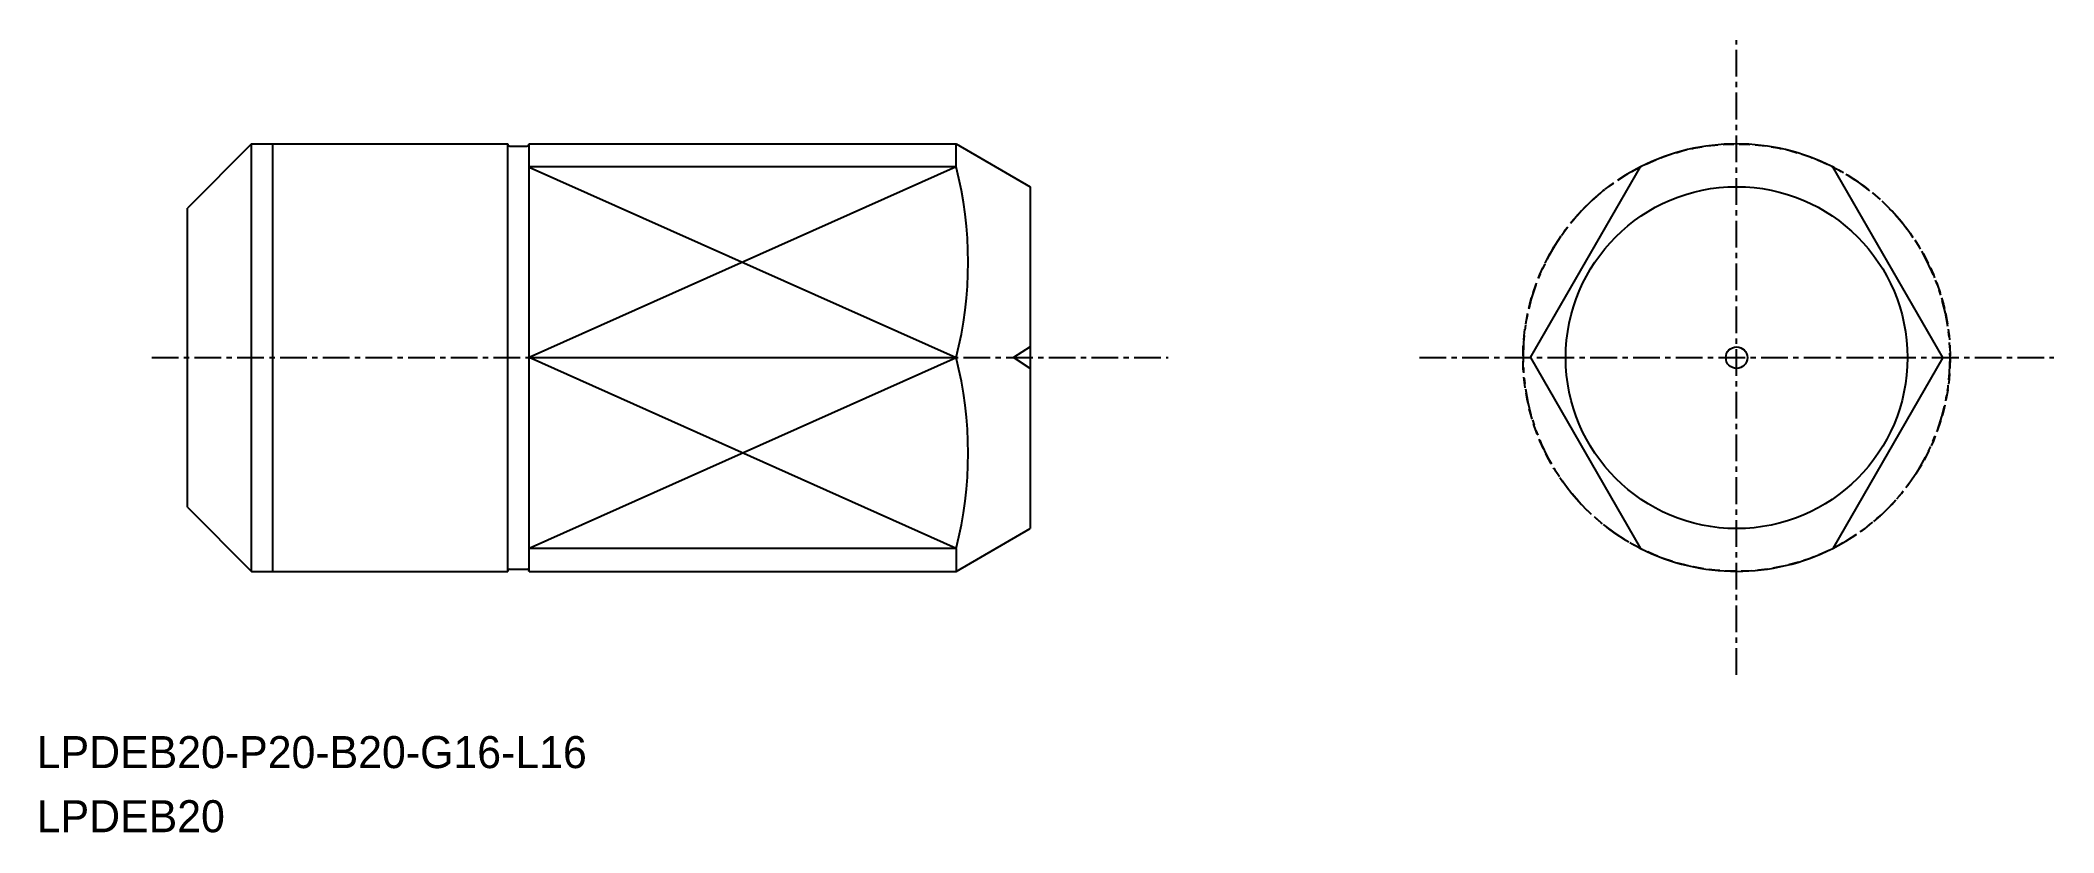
# Model space of a CAD drawing. Extents: x -1900.4 to -1806.1, y -856.4 to -819.3.
import ezdxf

# ---------------------------------------------------------------- set-up
doc = ezdxf.new("R2010")
doc.units = 0
for name, pattern in [('CENTER', [2, 1.25, -0.25, 0.25, -0.25]), ('DASHED', [0.75, 0.5, -0.25]), ('PHANTOM', [2.5, 1.25, -0.25, 0.25, -0.25, 0.25, -0.25])]:
    doc.linetypes.add(name, pattern=pattern)
doc.layers.get('0').update_dxf_attribs({"linetype": 'CONTINUOUS'})
doc.layers.add('CENTER', color=1, linetype='CENTER')

msp = doc.modelspace()

# ---------------------------------------------------------------- linework, layer by layer
for p, q in [((-1890.52, -824.178), (-1893.52, -827.178)), ((-1890.52, -844.178), (-1890.52, -824.178)), ((-1890.52, -824.178), (-1878.52, -824.178)), ((-1889.52, -844.178), (-1889.52, -824.178)), ((-1878.52, -844.178), (-1878.52, -824.178)), ((-1878.42, -824.278), (-1877.62, -824.278)), ((-1877.52, -824.178), (-1877.52, -824.178)), ((-1877.52, -824.178), (-1857.52, -824.178)), ((-1877.52, -844.178), (-1877.52, -824.178)), ((-1857.52, -825.248), (-1857.52, -824.178)), ((-1857.52, -824.178), (-1854.056, -826.178)), ((-1857.52, -825.248), (-1877.52, -825.248)), ((-1854.056, -826.178), (-1854.056, -842.178)), ((-1893.52, -841.178), (-1893.52, -827.178)), ((-1893.52, -841.178), (-1890.52, -844.178)), ((-1857.52, -844.178), (-1854.056, -842.178)), ((-1857.52, -843.109), (-1877.52, -843.109)), ((-1857.52, -843.109), (-1857.52, -844.178)), ((-1890.52, -844.178), (-1878.52, -844.178)), ((-1878.42, -844.078), (-1877.62, -844.078)), ((-1877.52, -844.178), (-1877.52, -844.178)), ((-1877.52, -844.178), (-1857.52, -844.178))]:
    msp.add_line(p, q)
at = {"color": 3, "linetype": 'CONTINUOUS'}
for p, q in [((-1857.52, -825.248), (-1877.52, -834.178)), ((-1877.52, -825.259), (-1857.52, -834.178)), ((-1857.52, -843.109), (-1877.52, -834.178)), ((-1877.52, -843.097), (-1857.52, -834.178))]:
    msp.add_line(p, q, dxfattribs=at)
at = {"color": 7, "linetype": 'CONTINUOUS'}
for p, q in [((-1830.633, -834.178), (-1825.477, -825.248)), ((-1811.321, -834.178), (-1816.477, -825.248)), ((-1877.52, -834.178), (-1857.52, -834.178)), ((-1830.633, -834.178), (-1825.477, -843.109)), ((-1811.321, -834.178), (-1816.477, -843.109))]:
    msp.add_line(p, q, dxfattribs=at)
at = {"color": 3}
for p in [(-1854.056, -833.673), (-1854.056, -834.684)]:
    msp.add_line(p, (-1854.836, -834.178), dxfattribs=at)
at = {"color": 3, "linetype": 'DASHED'}
msp.add_circle((-1820.977, -834.178), 10, dxfattribs=at)
for radius in [8, 0.506]:
    msp.add_circle((-1820.977, -834.178), radius)
for centre, radius, start, end in [((-1878.42, -824.178), 0.1, 180, 270), ((-1877.62, -824.178), 0.1, 270, 0), ((-1820.977, -834.178), 10, 63.25632, 116.74368), ((-1820.977, -834.178), 10, 243.25632, 296.74368), ((-1878.42, -844.178), 0.1, 90, 180), ((-1877.62, -844.178), 0.1, 0, 90)]:
    msp.add_arc(centre, radius, start, end)
at = {"color": 7, "linetype": 'CONTINUOUS'}
for centre, start, end in [((-1875.173, -829.713), 345.80525, 14.19459), ((-1875.173, -838.644), 345.80521, 14.19455)]:
    msp.add_arc(centre, 18.209, start, end, dxfattribs=at)
at = {"color": 3, "linetype": 'PHANTOM'}
for start, end in [(116.74368, 243.25632), (296.74368, 63.25632)]:
    msp.add_arc((-1820.977, -834.178), 10, start, end, dxfattribs=at)
at = {"layer": 'CENTER', "color": 1, "linetype": 'CENTER'}
for p, q in [((-1820.977, -849.028), (-1820.977, -819.328)), ((-1895.184, -834.178), (-1847.592, -834.178)), ((-1835.827, -834.178), (-1806.127, -834.178))]:
    msp.add_line(p, q, dxfattribs=at)

# ---------------------------------------------------------------- texts
for s, p in [('LPDEB20-P20-B20-G16-L16', (-1900.575, -853.387)), ('LPDEB20', (-1900.575, -856.387))]:
    msp.add_text(s, height=1.5).set_placement(p)

doc.saveas('drawing.dxf')
